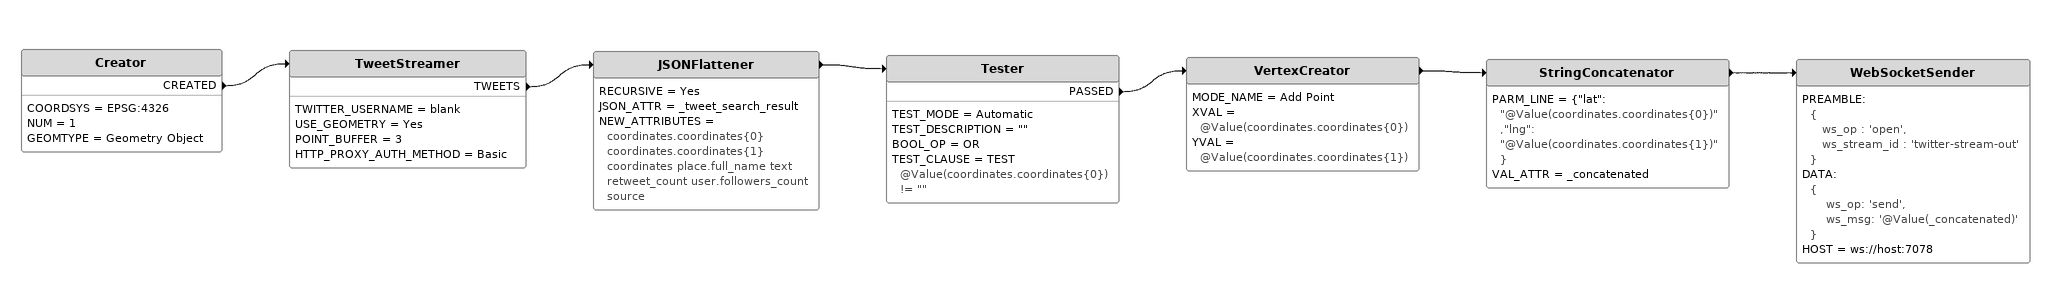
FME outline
Creator
    COORDSYS = EPSG:4326
    NUM = 1
    GEOMTYPE = Geometry Object
    CREATED -> TweetStreamer
TweetStreamer
    TWITTER_USERNAME = blank
    USE_GEOMETRY = Yes
    POINT_BUFFER = 3
    HTTP_PROXY_AUTH_METHOD = Basic
    TWEETS -> JSONFlattener
JSONFlattener
    RECURSIVE = Yes
    JSON_ATTR = _tweet_search_result
    NEW_ATTRIBUTES = coordinates.coordinates{0} coordinates.coordinates{1} coordinates place.full_name text retweet_count user.followers_count source
    -> Tester
Tester
    TEST_MODE = Automatic
    TEST_DESCRIPTION = ""
    BOOL_OP = OR
    TEST_CLAUSE = TEST @Value(coordinates.coordinates{0}) != ""
    PASSED -> VertexCreator
VertexCreator
    MODE_NAME = Add Point
    XVAL = @Value(coordinates.coordinates{0})
    YVAL = @Value(coordinates.coordinates{1})
    -> StringConcatenator
StringConcatenator
    PARM_LINE = {"lat": "@Value(coordinates.coordinates{0})","lng": "@Value(coordinates.coordinates{1})"}
    VAL_ATTR = _concatenated
    -> WebSocketSender
WebSocketSender
    PREAMBLE:
      {
         ws_op : 'open',
         ws_stream_id : 'twitter-stream-out'
      }
    DATA:
      {
          ws_op: 'send',
          ws_msg: '@Value(_concatenated)'
      }
    HOST = ws://host:7078
